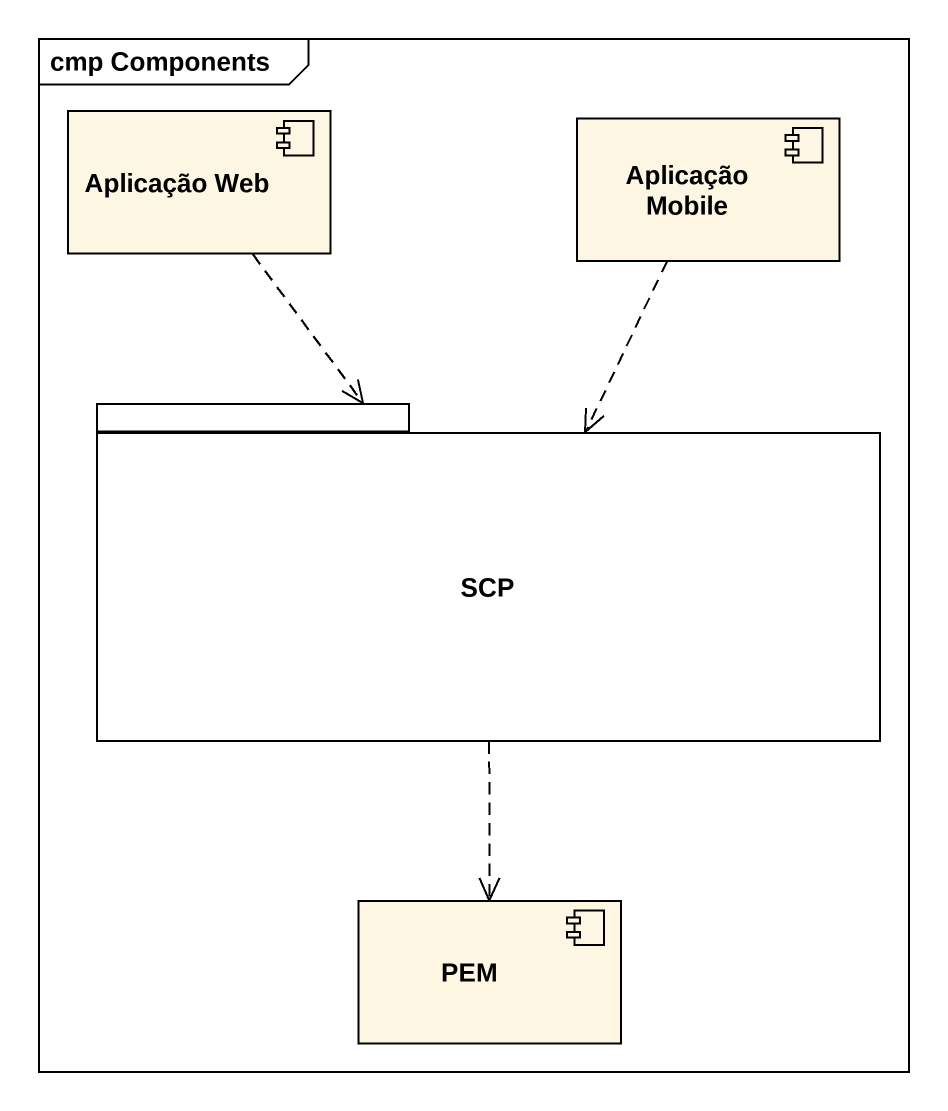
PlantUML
@startuml
mainframe cmp Components
component "Aplicação Web" as Aplicação_Web
component "Aplicação Mobile" as Aplicação_Mobile
package SCP {
}
component PEM
Aplicação_Web ..> SCP
Aplicação_Mobile ..> SCP
SCP ..> PEM
@enduml
